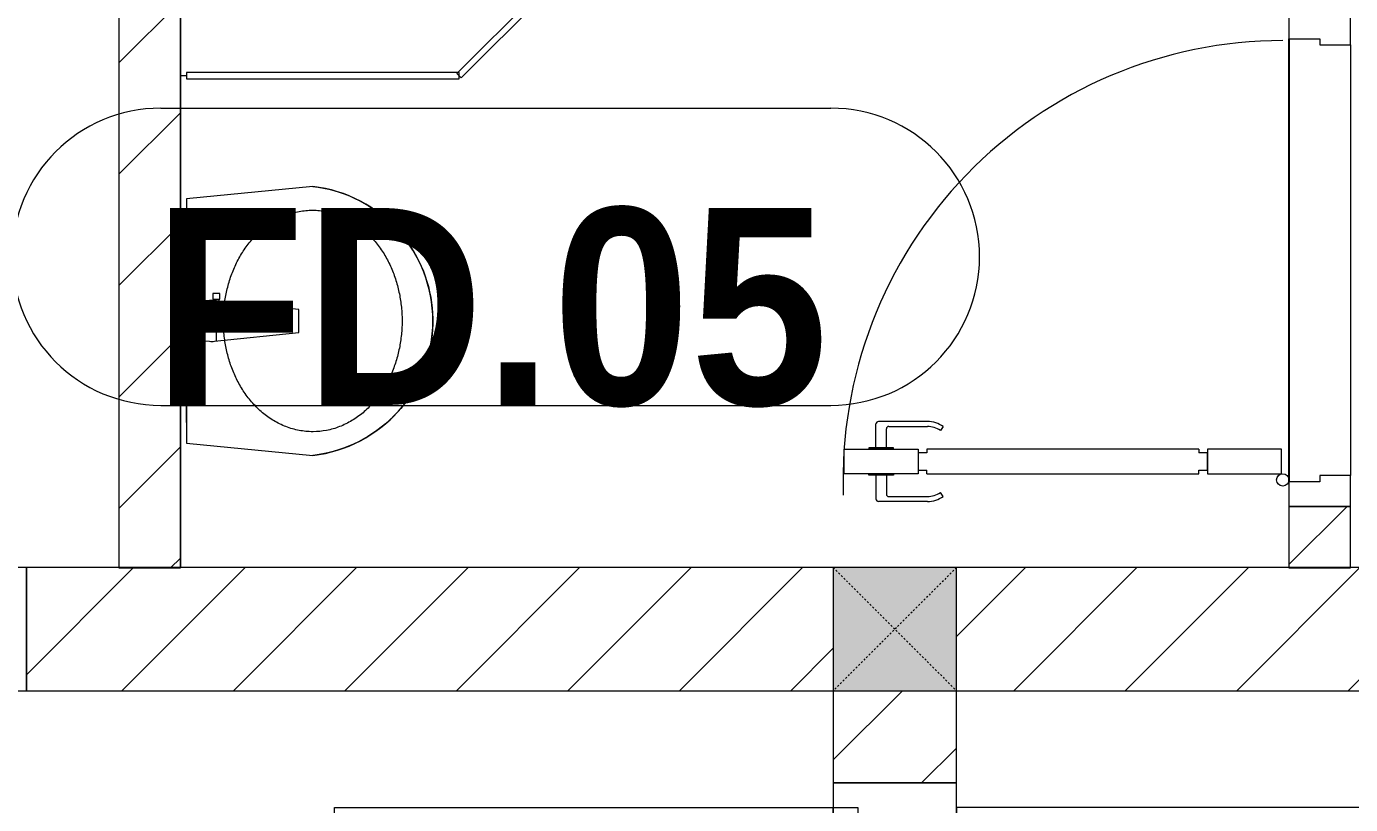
# Model space of a CAD drawing. Header units: millimetres. Extents: x 1591 to 239055, y -15958 to 83255.
# Drawn here: x 198782 to 200932, y 35352 to 36617 of the extents above; entities that cross this region are included whole.
import ezdxf

# ---------------------------------------------------------------- set-up
doc = ezdxf.new("R2010")
doc.units = ezdxf.units.MM
doc.linetypes.add('Dash', pattern=[6, 3, -3])
for name, color, linetype, lineweight in [('0-1', 250, 'Continuous', 5), ('A-DETL-GENF-1', 9, 'Continuous', 9), ('A-DETL-GENF-2', 1, 'Continuous', 9), ('A-DOOR-1', 254, 'Continuous', 9), ('A-DOOR-2', 9, 'Continuous', 9), ('A-DOOR-3', 1, 'Continuous', 9), ('A-DOOR-FRAM-1', 1, 'Continuous', 9), ('A-DOOR-IDEN', 31, 'Continuous', 9), ('A-FLOR-2', 9, 'Continuous', 9), ('A-GLAZ-CURT-1', 254, 'Continuous', 9), ('A-GLAZ-CURT-2', 9, 'Continuous', 9), ('A-WALL-1', 253, 'Continuous', 18), ('A-WALL-2', 9, 'Continuous', 9), ('A-WALL-3', 113, 'Continuous', 18), ('A-WALL-PATT-1', 10, 'Continuous', 9), ('A-WALL-PATT-2', 111, 'Continuous', 9), ('P-SANR-FIXT-1', 254, 'Continuous', 9), ('S-COLS', 52, 'Continuous', 9), ('S-COLS-5', 52, 'Continuous', 18), ('S-COLS-HDLN', 52, 'Dash', 9)]:
    doc.layers.add(name, color=color, linetype=linetype, lineweight=lineweight)
doc.styles.add('Arial_B_5', font='arialbd_0.ttf', dxfattribs={"width": 0.9, "height": 320})
pattern_1 = [(45, (0, 0), (-90.50967, 90.50967), [])]
pattern_2 = [(45, (95879.7, 0), (-90.50967, 90.50967), [])]

# ---------------------------------------------------------------- blocks, each defined once
blk = doc.blocks.new('bonruatreo - Chậu rửa-V24-TKCS_MB TẦNG 6-8')
at = {"layer": 'P-SANR-FIXT-1'}
for p, q in [((-218.6, 205), (-198.4, 0)), ((198.4, 0), (218.6, 205)), ((-18.5, 182.5), (-32.2, 52.9)), ((18.5, 182.5), (-18.5, 182.5)), ((33, 45.4), (18.5, 182.5)), ((-35.6, 54.2), (-44.7, 54.2)), ((-44.7, 54.2), (-44.7, 42.8)), ((-35.6, 52.9), (-35.6, 54.2)), ((-32.2, 52.9), (-35.6, 52.9)), ((-35.6, 44.2), (-35.6, 52.9)), ((-35.6, 42.8), (-35.6, 44.2)), ((-35.6, 44.2), (-33.1, 44.2)), ((-32.2, 52.9), (-33.1, 44.2)), ((32.7, 48.5), (-32.7, 48.5)), ((-44.7, 42.8), (-35.6, 42.8)), ((-33, 37.3), (-31.4, 12.2)), ((31.4, 12.2), (33, 37.3)), ((-198.4, 0), (198.4, 0)), ((165, 0), (-165, 0)), ((-30.2, 11), (30.2, 11))]:
    blk.add_line(p, q, dxfattribs=at)
at = {"layer": 'P-SANR-FIXT-1', "flags": 128}
blk.add_lwpolyline([(-218.6, 205), (-217.4, 213.7), (-215.9, 222.4), (-214, 231), (-211.8, 239.5), (-209.3, 247.9), (-206.4, 256.2), (-203.2, 264.4), (-199.6, 272.5), (-195.8, 280.4), (-191.6, 288.1), (-187.1, 295.7), (-182.3, 303.1), (-177.3, 310.3), (-171.9, 317.3), (-166.3, 324.1), (-160.4, 330.6), (-154.2, 336.9), (-147.8, 342.9), (-141.2, 348.7), (-134.3, 354.2), (-127.3, 359.4), (-120, 364.4), (-112.5, 369), (-104.9, 373.4), (-97.1, 377.4), (-89.1, 381.2), (-81, 384.6), (-72.7, 387.6), (-64.4, 390.4), (-55.9, 392.8), (-47.3, 394.8), (-38.7, 396.6), (-30, 397.9), (-21.3, 399), (-12.5, 399.6), (-3.7, 400), (5.1, 399.9), (13.9, 399.6), (22.6, 398.8), (31.4, 397.8), (40.1, 396.3), (48.7, 394.5), (57.2, 392.4), (65.7, 390), (74, 387.2), (82.2, 384.1), (90.3, 380.6), (98.3, 376.8), (106.1, 372.7), (113.7, 368.3), (121.1, 363.6), (128.4, 358.7), (135.4, 353.4), (142.2, 347.8), (148.8, 342), (155.2, 335.9), (161.3, 329.6), (167.2, 323), (172.8, 316.2), (178.1, 309.2), (183.1, 302), (187.8, 294.6), (192.2, 287), (196.4, 279.2), (200.2, 271.3), (203.7, 263.2), (206.8, 255), (209.7, 246.6), (212.2, 238.2), (214.3, 229.7), (216.1, 221.1), (217.6, 212.4), (218.6, 205)], dxfattribs=at)
at = {"layer": 'P-SANR-FIXT-1'}
for centre, radius, start, end in [((0, 180), 220, 6.525, 173.475), ((5.5, 41.4), 38.7, 175.8543, 186.034), ((-5.5, 41.4), 38.7, 353.966, 6.034), ((-30.1, 12.3), 1.3, 183.5997, 268.7722), ((30.1, 12.3), 1.3, 271.2278, 356.4003)]:
    blk.add_arc(centre, radius, start, end, dxfattribs=at)
blk.add_open_spline([(-180, 205), (-180, 212.4), (-178.6, 227.3), (-172.4, 248.8), (-162.5, 268.9), (-149.4, 287), (-133.8, 303), (-116.1, 316.6), (-96.9, 327.9), (-76.5, 336.8), (-55.2, 343.5), (-33.3, 347.9), (-11.2, 350.1), (11.1, 350.1), (33.3, 347.9), (55.2, 343.5), (76.5, 336.8), (96.9, 327.9), (116.1, 316.6), (133.8, 302.9), (149.5, 287), (162.5, 268.8), (172.4, 248.8), (178.5, 227.5), (179.9, 213), (180, 205.8)], degree=3, knots=[-1, -1, -1, -1, -0.9565217, -0.9130435, -0.8695652, -0.826087, -0.7826087, -0.7391304, -0.6956522, -0.6521739, -0.6086957, -0.5652174, -0.5217391, -0.4782609, -0.4347826, -0.3913043, -0.3478261, -0.3043478, -0.2608696, -0.2173913, -0.173913, -0.1304348, -0.0869565, -0.0434783, -0.0015239, -0.0015239, -0.0015239, -0.0015239], dxfattribs=at)
blk.add_open_spline([(180, 205), (180, 197.6), (178.6, 182.7), (172.4, 161.2), (162.5, 141.2), (149.5, 123), (133.8, 107.1), (116.1, 93.4), (96.9, 82.1), (76.5, 73.2), (55.2, 66.5), (33.3, 62.1), (11.1, 59.9), (-11.2, 59.9), (-33.3, 62.1), (-55.2, 66.5), (-76.5, 73.2), (-96.9, 82.1), (-116.1, 93.4), (-133.8, 107), (-149.4, 123), (-162.5, 141.1), (-172.4, 161.2), (-178.6, 182.7), (-180, 197.6), (-180, 205)], degree=3, dxfattribs=at)
blk = doc.blocks.new('System Panel - Glazed-990616-TKCS_MB TẦNG 6-8')
at = {"layer": 'A-GLAZ-CURT-2'}
for p, q in [((221.2, 5), (-221.2, 5)), ((-221.2, 5), (-221.2, -5)), ((221.2, -5), (221.2, 5)), ((-221.2, -5), (221.2, -5))]:
    blk.add_line(p, q, dxfattribs=at)
blk = doc.blocks.new('System Panel - Glazed-579379-TKCS_MB TẦNG 6-8')
at = {"layer": 'A-GLAZ-CURT-2'}
for p, q in [((350.6, 5), (-350.6, 5)), ((-350.6, 5), (-350.6, -5)), ((350.6, -5), (350.6, 5)), ((-350.6, -5), (350.6, -5))]:
    blk.add_line(p, q, dxfattribs=at)
blk = doc.blocks.new('DOOR_CW_01 CANH MO-PANEL KINH - DIG_02-800x2200-CỬA NHÔM KÍNH-V22-TKCS_MB TẦNG 6-8')
at = {"layer": 'A-DETL-GENF-1'}
for p, q in [((-347, 772), (-307, 772)), ((-347, 652), (-347, 772)), ((-307, 772), (-307, 652)), ((-349, 731.8), (-347, 731.8)), ((-349, 692.2), (-349, 731.8)), ((-347, 692.2), (-347, 731.8)), ((-307, 692.2), (-307, 731.8)), ((-305, 731.8), (-307, 731.8)), ((-305, 692.2), (-305, 731.8)), ((-392, 637), (-392, 716.5)), ((-349, 720.5), (-388, 720.5)), ((-305, 720.5), (-266, 720.5)), ((-262, 637), (-262, 716.5)), ((-384, 699.5), (-384, 637)), ((-349, 703.5), (-380, 703.5)), ((-347, 692.2), (-349, 692.2)), ((-307, 692.2), (-305, 692.2)), ((-305, 703.5), (-274, 703.5)), ((-270, 699.5), (-270, 637)), ((-307, 652), (-347, 652)), ((-313, 652), (-341, 652)), ((-341, 652), (-341, 638)), ((-313, 638), (-313, 652)), ((-347, 638), (-341, 638)), ((-347, 638), (-347, 196)), ((-307, 638), (-313, 638)), ((-307, 196), (-307, 638)), ((-383.9, 611.2), (-377.3, 615.8)), ((-270.1, 611.2), (-276.7, 615.8)), ((-347, 196), (-341, 196)), ((-341, 196), (-341, 182)), ((-307, 196), (-313, 196)), ((-313, 182), (-313, 196)), ((-307, 182), (-347, 182)), ((-347, 182), (-347, 62)), ((-341, 182), (-313, 182)), ((-307, 62), (-307, 182)), ((-347, 62), (-307, 62))]:
    blk.add_line(p, q, dxfattribs=at)
blk.add_circle((-357, 60), 10, dxfattribs=at)
for centre, radius, start, end in [((-357, 60), 714, 360, 92), ((-388, 716.5), 4, 90, 180), ((-266, 716.5), 4, 0, 90), ((-380, 699.5), 4, 90, 180), ((-274, 699.5), 4, 0, 90), ((-347, 637), 45, 180, 215), ((-347, 637), 37, 180, 215), ((-307, 637), 37, 325, 0), ((-307, 637), 45, 325, 0)]:
    blk.add_arc(centre, radius, start, end, dxfattribs=at)
at = {"layer": 'A-DOOR-2'}
for p, q in [((-360, 50), (-400, 50)), ((-400, 50), (-400, -50)), ((-360, 0), (-360, 50)), ((-357, 50), (-332, 50)), ((400, 50), (360, 50)), ((360, 50), (360, 0)), ((400, -50), (400, 50)), ((-350, 0), (-360, 0)), ((-350, -50), (-350, 0)), ((360, 0), (350, 0)), ((350, 0), (350, -50)), ((-400, -50), (-350, -50)), ((350, -50), (400, -50))]:
    blk.add_line(p, q, dxfattribs=at)
blk = doc.blocks.new('NCV_TKTC_TANG 6 - 8_rvt-2-TKCS_MB TẦNG 6-8')
at = {"layer": 'A-WALL-PATT-1'}
h = blk.add_hatch(dxfattribs=at)
h.set_pattern_fill('FP_1', color=256, style=0, pattern_type=2)
h.set_pattern_definition(pattern_1)
h.paths.add_polyline_path([(103052.4, 35736.9), (103152.4, 35736.9), (103152.4, 37736.9), (103052.4, 37736.9), (103052.4, 35789.3)])
h.paths.add_polyline_path([(103152.4, 37836.9), (103152.4, 40136.9), (103052.4, 40136.9), (103052.4, 37836.9)])
h = blk.add_hatch(dxfattribs=at)
h.set_pattern_fill('FP_1', color=256, style=0, pattern_type=2)
h.set_pattern_definition(pattern_1)
h.paths.add_polyline_path([(104952.4, 35736.9), (105052.4, 35736.9), (105052.4, 35836.9), (104952.4, 35836.9)])
h.paths.add_polyline_path([(104952.4, 36636.9), (105052.4, 36636.9), (105052.4, 37736.9), (104952.4, 37736.9), (104952.4, 37376.6)])
at = {"layer": 'A-FLOR-2'}
for p, q in [((103152.6, 37736.9), (103152.6, 36536.9)), ((104952.6, 36596.9), (104952.6, 35876.9)), ((103162.6, 36536.9), (103152.6, 36536.9)), ((103152.6, 36536.9), (103152.6, 35737.4))]:
    blk.add_line(p, q, dxfattribs=at)
at = {"layer": 'A-WALL-1'}
for p, q in [((103052.4, 37736.9), (103052.4, 35736.9)), ((103152.4, 35736.9), (103152.4, 37736.9)), ((105052.4, 35836.9), (104952.4, 35836.9)), ((104952.4, 35836.9), (104952.4, 35736.9)), ((105052.4, 35736.9), (105052.4, 35836.9)), ((103052.4, 35736.9), (103152.4, 35736.9)), ((104952.4, 35736.9), (105052.4, 35736.9))]:
    blk.add_line(p, q, dxfattribs=at)
at = {"layer": 'A-WALL-2'}
for p, q in [((104952.4, 35876.9), (104952.4, 36596.9)), ((105052.4, 36586.9), (105052.4, 35886.9))]:
    blk.add_line(p, q, dxfattribs=at)
at = {"layer": 'A-DOOR-1', "rotation": 89.99999999999925}
blk.add_blockref('DOOR_CW_01 CANH MO-PANEL KINH - DIG_02-800x2200-CỬA NHÔM KÍNH-V22-TKCS_MB TẦNG 6-8', (105002.4, 36236.9), dxfattribs=at)
at = {"layer": 'A-GLAZ-CURT-1', "rotation": 44.99999999999996}
blk.add_blockref('System Panel - Glazed-579379-TKCS_MB TẦNG 6-8', (103852.9, 36784.8), dxfattribs=at)
at = {"layer": 'A-GLAZ-CURT-1'}
blk.add_blockref('System Panel - Glazed-990616-TKCS_MB TẦNG 6-8', (103383.8, 36536.9), dxfattribs=at)
at = {"layer": 'P-SANR-FIXT-1', "rotation": 270.0000000000001}
blk.add_blockref('bonruatreo - Chậu rửa-V24-TKCS_MB TẦNG 6-8', (103162.4, 36138.3), dxfattribs=at)
blk = doc.blocks.new('G1_SOF - BO TRU - 200x200-3056268-TKCS_MB TẦNG 6-8')
at = {"layer": 'S-COLS'}
blk.add_hatch(color=256, dxfattribs=at).paths.add_polyline_path([(100, -100), (100, 100), (-100, 100), (-100, -100)])
at = {"layer": 'S-COLS-5'}
for p, q in [((100, 100), (-100, 100)), ((-100, 100), (-100, -100)), ((100, -100), (100, 100)), ((-100, -100), (100, -100))]:
    blk.add_line(p, q, dxfattribs=at)
at = {"layer": 'S-COLS-HDLN'}
for p, q in [((100, 100), (-100, -100)), ((-100, 100), (100, -100))]:
    blk.add_line(p, q, dxfattribs=at)
blk = doc.blocks.new('FD_05 - FD_05-1000x2200mm-835434-TKCS_MB TẦNG 6-8')
at = {"layer": 'A-DETL-GENF-2'}
for p, q in [((470, 100), (470, 1120)), ((470, 1120), (510, 1120)), ((510, 1120), (510, 100)), ((510, 100), (470, 100))]:
    blk.add_line(p, q, dxfattribs=at)
blk.add_arc((510, 100), 1020, 92.2475, 180, dxfattribs=at)
at = {"layer": 'A-DOOR-FRAM-1'}
for p, q in [((-510, 100), (-545, 100)), ((-545, 100), (-545, -100)), ((-510, 60), (-510, 100)), ((545, 100), (510, 100)), ((510, 100), (510, 60)), ((545, -100), (545, 100)), ((-500, 60), (-510, 60)), ((-500, -100), (-500, 60)), ((510, 60), (500, 60)), ((500, 60), (500, -100)), ((-545, -100), (-500, -100)), ((500, -100), (545, -100))]:
    blk.add_line(p, q, dxfattribs=at)
blk = doc.blocks.new('FD_07 - FD_07-1700x2200-CỬA ĐI 2 CÁNH-910693-TKCS_MB TẦNG 6-8')
at = {"layer": 'A-DETL-GENF-2'}
for p, q in [((-810, 910), (-810, 100)), ((-770, 910), (-810, 910)), ((-770, 100), (-770, 910)), ((770, 100), (770, 910)), ((770, 910), (810, 910)), ((810, 910), (810, 100)), ((-810, 100), (-770, 100)), ((810, 100), (770, 100)), ((-810, -910), (-810, -100)), ((-810, -100), (-770, -100)), ((-770, -100), (-770, -910)), ((810, -100), (770, -100)), ((770, -100), (770, -910)), ((810, -910), (810, -100)), ((-770, -910), (-810, -910)), ((770, -910), (810, -910))]:
    blk.add_line(p, q, dxfattribs=at)
for centre, start, end in [((-810, 100), 0, 87.1694), ((810, 100), 92.8306, 180), ((-810, -100), 272.8306, 360), ((810, -100), 180, 267.1694)]:
    blk.add_arc(centre, 810, start, end, dxfattribs=at)
at = {"layer": 'A-DOOR-3'}
for p, q in [((-810, 100), (810, 100)), ((800, -100), (-800, -100))]:
    blk.add_line(p, q, dxfattribs=at)
at = {"layer": 'A-DOOR-FRAM-1'}
for p, q in [((-810, 100), (-850, 100)), ((-850, 100), (-850, -100)), ((-810, 60), (-810, 100)), ((850, 100), (810, 100)), ((810, 100), (810, 60)), ((850, -100), (850, 100)), ((-800, 60), (-810, 60)), ((-800, -100), (-800, 60)), ((810, 60), (800, 60)), ((800, 60), (800, -100)), ((-850, -100), (-800, -100)), ((800, -100), (850, -100))]:
    blk.add_line(p, q, dxfattribs=at)
blk = doc.blocks.new('STN_Door Tag - STN_Door Tag-1788670-TKCS_MB TẦNG 6-8')
at = {"layer": 'A-DOOR-IDEN'}
for p, q in [((-3.37, 1.495), (3.431, 1.495)), ((-3.37, -1.524), (3.431, -1.524))]:
    blk.add_line(p, q, dxfattribs=at)
for centre, start, end in [((-3.37, -0.015), 90, 270), ((3.431, -0.015), 270, 90)]:
    blk.add_arc(centre, 1.509, start, end, dxfattribs=at)

msp = doc.modelspace()

# ---------------------------------------------------------------- hatches: boundary and pattern name
at = {"layer": 'A-WALL-PATT-2'}
h = msp.add_hatch(dxfattribs=at)
h.set_pattern_fill('FP_1', color=256, style=0, pattern_type=2)
h.set_pattern_definition(pattern_2)
h.paths.add_polyline_path([(203932.3, 35537.4), (203932.3, 35737.4), (200292.3, 35737.4), (200292.3, 35537.4), (201966.2, 35537.4)])
h.paths.add_polyline_path([(198782.3, 35537.4), (200092.3, 35537.4), (200092.3, 35737.4), (198782.3, 35737.4)])
h.paths.add_polyline_path([(197692.3, 35537.4), (197692.3, 35737.4), (195932.3, 35737.4), (195932.3, 35537.4)])
h.paths.add_polyline_path([(195732.3, 35537.4), (195732.3, 35737.4), (190932.1, 35737.4), (190932.1, 35537.4), (195518.1, 35537.4)])
h.paths.add_polyline_path([(190682.1, 35537.4), (190732.1, 35537.4), (190732.1, 35737.4), (190582.3, 35737.4), (190582.3, 35537.4)])
h.paths.add_polyline_path([(189070, 35537.4), (189492.3, 35537.4), (189492.3, 35737.4), (187732.3, 35737.4), (187732.3, 35537.4)])
h.paths.add_polyline_path([(187532.3, 35537.4), (187532.3, 35737.4), (185772.3, 35737.4), (185772.3, 35537.4), (185846, 35537.4)])
h.paths.add_polyline_path([(182732, 35537.4), (184682.3, 35537.4), (184682.3, 35737.4), (182732, 35737.4), (182732, 35613.1)])
h.paths.add_polyline_path([(182532, 35537.4), (182532, 35737.4), (179532.3, 35737.4), (179532.3, 35537.4)])
h = msp.add_hatch(dxfattribs=at)
h.set_pattern_fill('FP_1', color=256, style=0, pattern_type=2)
h.set_pattern_definition(pattern_2)
h.paths.add_polyline_path([(200092.3, 33536.9), (200292.3, 33536.9), (200292.3, 33687.4), (200092.3, 33687.4)])
h.paths.add_polyline_path([(200292.3, 35387.4), (200292.3, 35537.4), (200092.3, 35537.4), (200092.3, 35387.4)])

# ---------------------------------------------------------------- linework, layer by layer
at = {"layer": 'A-WALL-3'}
for p, q in [((200092.3, 35737.4), (198782.3, 35737.4)), ((198782.3, 35737.4), (198782.3, 35537.4)), ((203932.3, 35737.4), (200292.3, 35737.4)), ((198782.3, 35537.4), (200092.3, 35537.4)), ((200092.3, 35537.4), (200092.3, 35387.4)), ((200292.3, 35537.4), (203932.3, 35537.4)), ((200292.3, 35387.4), (200292.3, 35537.4)), ((200092.3, 35387.4), (200292.3, 35387.4))]:
    msp.add_line(p, q, dxfattribs=at)

# ---------------------------------------------------------------- block references
at = {"layer": '0-1'}
msp.add_blockref('NCV_TKTC_TANG 6 - 8_rvt-2-TKCS_MB TẦNG 6-8', (95879.7, 0), dxfattribs=at)
at = {"layer": 'A-DOOR-3'}
msp.add_blockref('FD_05 - FD_05-1000x2200mm-835434-TKCS_MB TẦNG 6-8', (198237.3, 35637.4), dxfattribs=at)
at = {"layer": 'A-DOOR-3', "rotation": 90}
msp.add_blockref('FD_07 - FD_07-1700x2200-CỬA ĐI 2 CÁNH-910693-TKCS_MB TẦNG 6-8', (200192.3, 34537.4), dxfattribs=at)
at = {"layer": 'A-DOOR-IDEN', "xscale": 159.9999999999999, "yscale": 159.9999999999999, "zscale": 159.9999999999999}
msp.add_blockref('STN_Door Tag - STN_Door Tag-1788670-TKCS_MB TẦNG 6-8', (199539.5, 36245), dxfattribs=at)
at = {"layer": 'S-COLS'}
msp.add_blockref('G1_SOF - BO TRU - 200x200-3056268-TKCS_MB TẦNG 6-8', (200192.3, 35637.4), dxfattribs=at)

# ---------------------------------------------------------------- texts
at = {"layer": 'A-DOOR-IDEN', "insert": (199536.2, 36159.6), "char_height": 320, "width": 1124.64, "attachment_point": 5, "line_spacing_factor": 0.936439, "style": 'Arial_B_5'}
msp.add_mtext('\\pt7.2,14.4,21.6,28.8,36,43.2,50.4,57.6,64.8,72,79.2,86.4,93.6,100.8,108,115.2,122.4,129.6,136.8,144,151.2,158.4,165.6,172.8,180,187.2,194.4,201.6,208.8,216,223.2,230.4;FD.05', dxfattribs=at)

doc.saveas('drawing.dxf')
